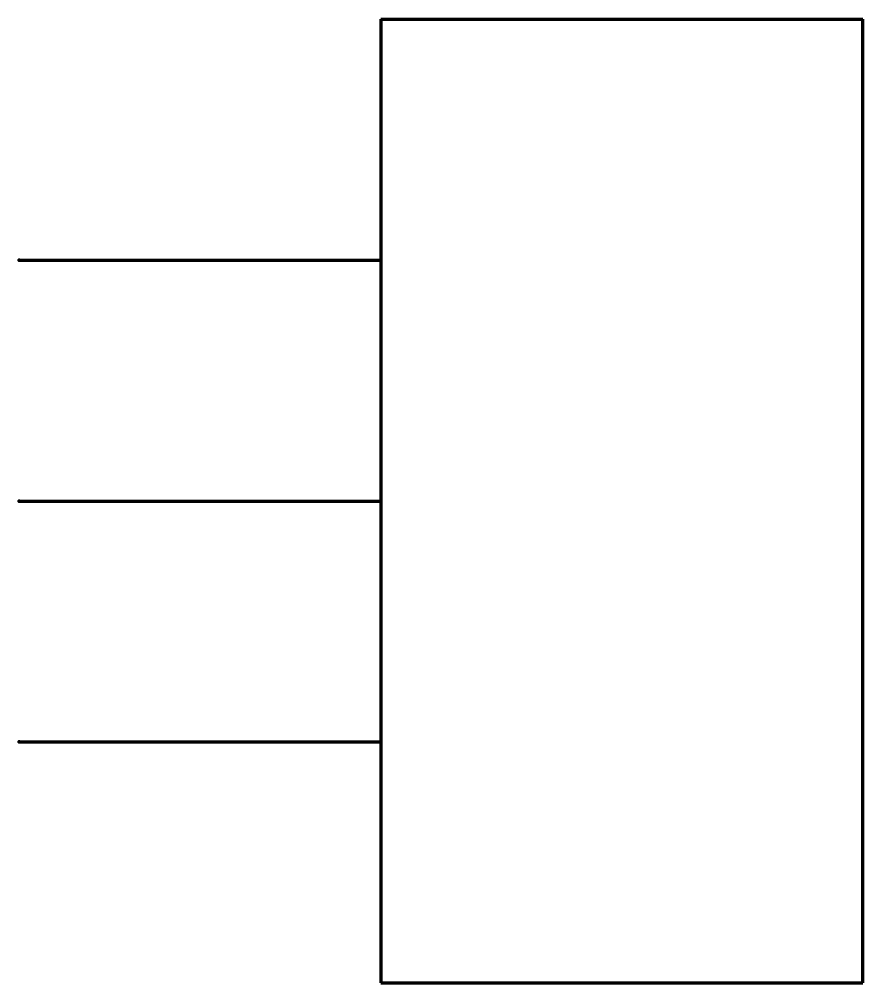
# Model space of a CAD drawing. Header units: millimetres. Extents: x 0 to 10.5, y -9 to 3.
import ezdxf

# ---------------------------------------------------------------- set-up
doc = ezdxf.new("R2010")
doc.units = ezdxf.units.MM
doc.layers.get('0').update_dxf_attribs({"linetype": 'CONTINUOUS', "lineweight": 0})

msp = doc.modelspace()

# ---------------------------------------------------------------- linework, layer by layer
at = {"color": 7, "linetype": 'CONTINUOUS', "lineweight": 70}
for p, q in [((4.5, 3), (10.5, 3)), ((4.5, 3), (4.5, -9)), ((10.5, -9), (10.5, 3)), ((0, 0), (4.5, 0)), ((0, -3), (4.5, -3)), ((0, -6), (4.5, -6)), ((4.5, -9), (10.5, -9))]:
    msp.add_line(p, q, dxfattribs=at)
for p in [(0, 0), (0, -3), (0, -6)]:
    msp.add_point(p, dxfattribs=at)

doc.saveas('drawing.dxf')
